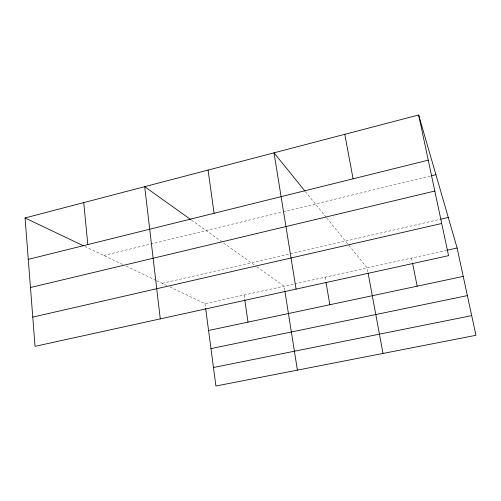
<?xml version="1.0" encoding="UTF-8"?>
<svg xmlns="http://www.w3.org/2000/svg" width="501" height="501" viewBox="0 0 501 501"><rect width="100%" height="100%" fill="white"/><g stroke="black" fill="none" stroke-linecap="round" stroke-linejoin="round"><path stroke-width="0.38" stroke-dasharray="2.5 1.88" d="M103.77 255.466L282.395 212.017M283.146 211.829L430.609 175.964M162.218 283.309L439.959 219.375M169.808 286.923L205.015 303.694L293.981 284.042M294.738 283.873L446.479 250.35M84.744 246.404L122.639 264.453M126.133 266.119L155.986 280.341M156.675 280.673L167.046 285.608M191.545 220.121L256.305 266.369M256.925 266.814L284.105 286.221L284.825 290.774M305.309 191.501L326.245 217.365M326.74 217.973L348.364 244.695M348.846 245.29L367.133 267.878L367.972 272.394M411.54 258.071L412.455 262.63M325.111 277.166L325.769 280.992M244.087 295.064L244.757 299.698M205.015 303.694L205.523 307.526"/><path stroke-width="0.75" d="M418.648 114.986L448.552 255.673L35.045 346.335L25.05 217.966L418.648 114.986L457.112 248.001L475.95 335.307L215.925 386.014L205.623 308.29M28.275 259.349L428.255 160.17M431.367 175.776L435.908 174.674M30.467 287.53L434.812 191.038M440.717 219.2L448.276 217.459M32.772 317.102L441.713 223.496M447.236 250.187L457.112 248.001M208.566 330.503L463.237 276.395M210.965 348.608L467.383 295.596M213.464 367.483L471.704 315.624M25.05 217.966L83.341 245.734M190.906 219.67L144.695 186.666L160.276 318.88M304.827 190.906L274.009 152.83L296.078 289.102M412.605 263.388L417.176 286.184M344.788 134.312L353.092 178.807M368.11 273.145L383.021 353.43M326.032 282.526L329.846 304.733M284.95 291.532L297.394 370.126M244.757 299.698L248.014 322.124M208.072 170.083L214.09 213.276M83.73 202.617L87.819 244.582"/></g></svg>
